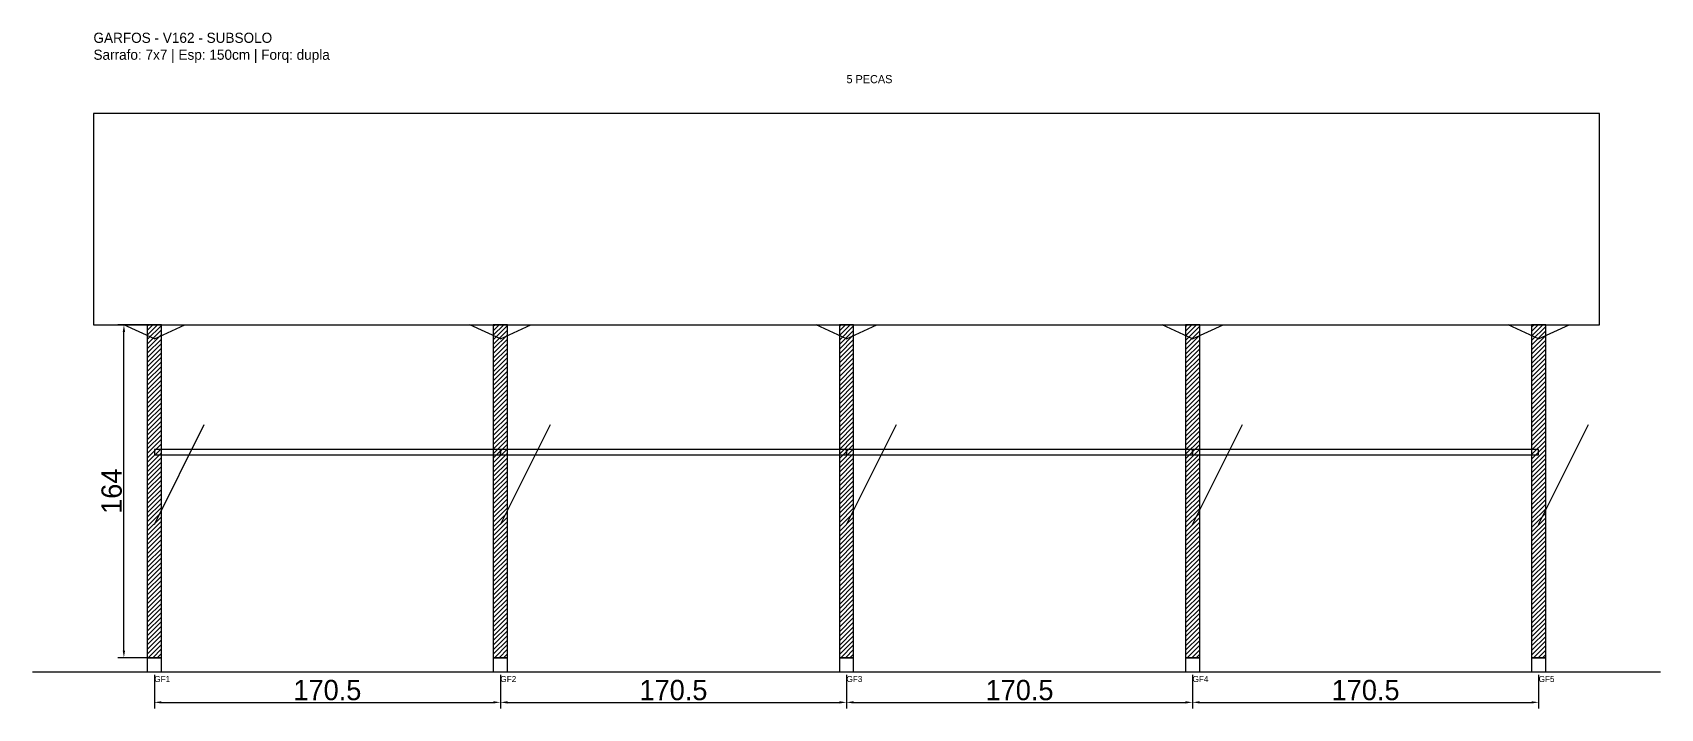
# Model space of a CAD drawing. Header units: metres. Extents: x -30 to 772, y -25 to 308.
import ezdxf

# ---------------------------------------------------------------- set-up
doc = ezdxf.new("R2010")
doc.units = ezdxf.units.M
for name, color, linetype in [('BARRA_ANCORAGEM', 1, 'Continuous'), ('COTA', 241, 'Continuous'), ('GARFOS OK', 3, 'Continuous'), ('NOME DA VIGA', 6, 'Continuous'), ('SARR_7x7', 40, 'Continuous'), ('TIRAS REESCORAMENTO', 252, 'Continuous'), ('VIGAS', 3, 'Continuous')]:
    doc.layers.add(name, color=color, linetype=linetype)
doc.dimstyles.new('EZ DXF', dxfattribs={"dimtxt": 10, "dimasz": 3.5, "dimexe": 3, "dimexo": 1.5, "dimgap": 1, "dimtad": 1, "dimdec": 1, "dimdsep": 46, "dimcen": 2.5, "dimazin": 3, "dimtfac": 1, "dimtmove": 0, "dimatfit": 3})

msp = doc.modelspace()

# ---------------------------------------------------------------- hatches: boundary and pattern name
at = {"layer": 'COTA'}
h = msp.add_hatch(dxfattribs=at)
h.set_pattern_fill('ANSI31', scale=0.5)
h.paths.add_polyline_path([(26.5, 0), (33.5, 0), (33.5, 164), (26.5, 164)])
h = msp.add_hatch(dxfattribs=at)
h.set_pattern_fill('ANSI31', scale=0.5)
h.paths.add_polyline_path([(196.99, 0), (203.99, 0), (203.99, 164), (196.99, 164)])
h = msp.add_hatch(dxfattribs=at)
h.set_pattern_fill('ANSI31', scale=0.5)
h.paths.add_polyline_path([(367.49, 0), (374.49, 0), (374.49, 164), (367.49, 164)])
h = msp.add_hatch(dxfattribs=at)
h.set_pattern_fill('ANSI31', scale=0.5)
h.paths.add_polyline_path([(537.98, 0), (544.98, 0), (544.98, 164), (537.98, 164)])
h = msp.add_hatch(dxfattribs=at)
h.set_pattern_fill('ANSI31', scale=0.5)
h.paths.add_polyline_path([(708.47, 0), (715.47, 0), (715.47, 164), (708.47, 164)])

# ---------------------------------------------------------------- linework, layer by layer
at = {"layer": 'BARRA_ANCORAGEM'}
for p, q in [((30, 65.6), (54.6, 114.8)), ((200.49, 65.6), (225.09, 114.8)), ((370.99, 65.6), (395.59, 114.8)), ((541.48, 65.6), (566.08, 114.8)), ((711.97, 65.6), (736.57, 114.8))]:
    msp.add_line(p, q, dxfattribs=at)
at = {"layer": 'GARFOS OK'}
for p, q in [((30, 157), (15, 164)), ((15, 164), (45, 164)), ((30, 157), (45, 164)), ((200.49, 157), (185.49, 164)), ((185.49, 164), (215.49, 164)), ((200.49, 157), (215.49, 164)), ((370.99, 157), (355.99, 164)), ((355.99, 164), (385.99, 164)), ((370.99, 157), (385.99, 164)), ((541.48, 157), (526.48, 164)), ((526.48, 164), (556.48, 164)), ((541.48, 157), (556.48, 164)), ((711.97, 157), (696.97, 164)), ((696.97, 164), (726.97, 164)), ((711.97, 157), (726.97, 164))]:
    msp.add_line(p, q, dxfattribs=at)
at = {"layer": 'GARFOS OK', "linetype": 'CONTINUOUS'}
msp.add_line((-30, -7), (771.97, -7), dxfattribs=at)
at = {"layer": 'GARFOS OK'}
for points in [[(26.5, 0), (33.5, 0), (33.5, 164), (26.5, 164), (26.5, 0)], [(196.99, 0), (203.99, 0), (203.99, 164), (196.99, 164), (196.99, 0)], [(367.49, 0), (374.49, 0), (374.49, 164), (367.49, 164), (367.49, 0)], [(537.98, 0), (544.98, 0), (544.98, 164), (537.98, 164), (537.98, 0)], [(708.47, 0), (715.47, 0), (715.47, 164), (708.47, 164), (708.47, 0)]]:
    msp.add_lwpolyline(points, dxfattribs=at)
at = {"layer": 'SARR_7x7'}
for points in [[(26.5, -7), (33.5, -7), (33.5, 0), (26.5, 0), (26.5, -7)], [(196.99, -7), (203.99, -7), (203.99, 0), (196.99, 0), (196.99, -7)], [(367.49, -7), (374.49, -7), (374.49, 0), (367.49, 0), (367.49, -7)], [(537.98, -7), (544.98, -7), (544.98, 0), (537.98, 0), (537.98, -7)], [(708.47, -7), (715.47, -7), (715.47, 0), (708.47, 0), (708.47, -7)]]:
    msp.add_lwpolyline(points, dxfattribs=at)
at = {"layer": 'TIRAS REESCORAMENTO'}
for points in [[(30, 100), (200.49, 100), (200.49, 102.5), (30, 102.5), (30, 100)], [(200.49, 100), (370.99, 100), (370.99, 102.5), (200.49, 102.5), (200.49, 100)], [(370.99, 100), (541.48, 100), (541.48, 102.5), (370.99, 102.5), (370.99, 100)], [(541.48, 100), (711.97, 100), (711.97, 102.5), (541.48, 102.5), (541.48, 100)]]:
    msp.add_lwpolyline(points, dxfattribs=at)
at = {"layer": 'VIGAS'}
msp.add_lwpolyline([(0, 164), (741.97, 164), (741.97, 268), (0, 268), (0, 164)], dxfattribs=at)

# ---------------------------------------------------------------- texts
at = {"layer": 'NOME DA VIGA'}
for s, height, p in [('5 PECAS', 4, (370.99, 283)), ('GF1', 3, (30, -12)), ('GF2', 3, (200.49, -12)), ('GF3', 3, (370.99, -12)), ('GF4', 3, (541.48, -12)), ('GF5', 3, (711.97, -12))]:
    msp.add_text(s, height=height, dxfattribs=at).set_placement(p)
at = {"layer": 'NOME DA VIGA', "insert": (0, 293), "char_height": 5, "attachment_point": 7}
msp.add_mtext('GARFOS - V162 - SUBSOLO\\PSarrafo: 7x7 | Esp: 150cm | Forq: dupla', dxfattribs=at)

# ---------------------------------------------------------------- dimensions: what is measured, and where the dimension line sits
at = {"layer": 'COTA'}
msp.add_linear_dim(base=(15, 0), p1=(30, 0), p2=(30, 164), angle=90, dimstyle='EZ DXF', dxfattribs=at).render()
for base, p1, p2 in [((30, -22), (30, -7), (200.49, -7)), ((200.49, -22), (200.49, -7), (370.99, -7)), ((370.99, -22), (370.99, -7), (541.48, -7)), ((541.48, -22), (541.48, -7), (711.97, -7))]:
    msp.add_linear_dim(base=base, p1=p1, p2=p2, dimstyle='EZ DXF', dxfattribs=at).render()

doc.saveas('drawing.dxf')
